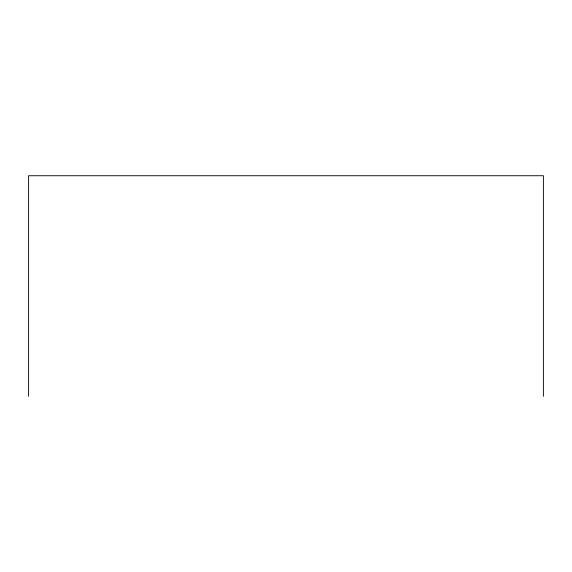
<?xml version="1.0" encoding="UTF-8"?>
<svg xmlns="http://www.w3.org/2000/svg" width="572" height="572" viewBox="0 0 572 572"><rect width="100%" height="100%" fill="white"/><g stroke="black" fill="none" stroke-linecap="round" stroke-linejoin="round"><path stroke-width="0.86" d="M543.4 396.267L543.4 175.733L28.6 175.733L28.6 396.267"/></g></svg>
